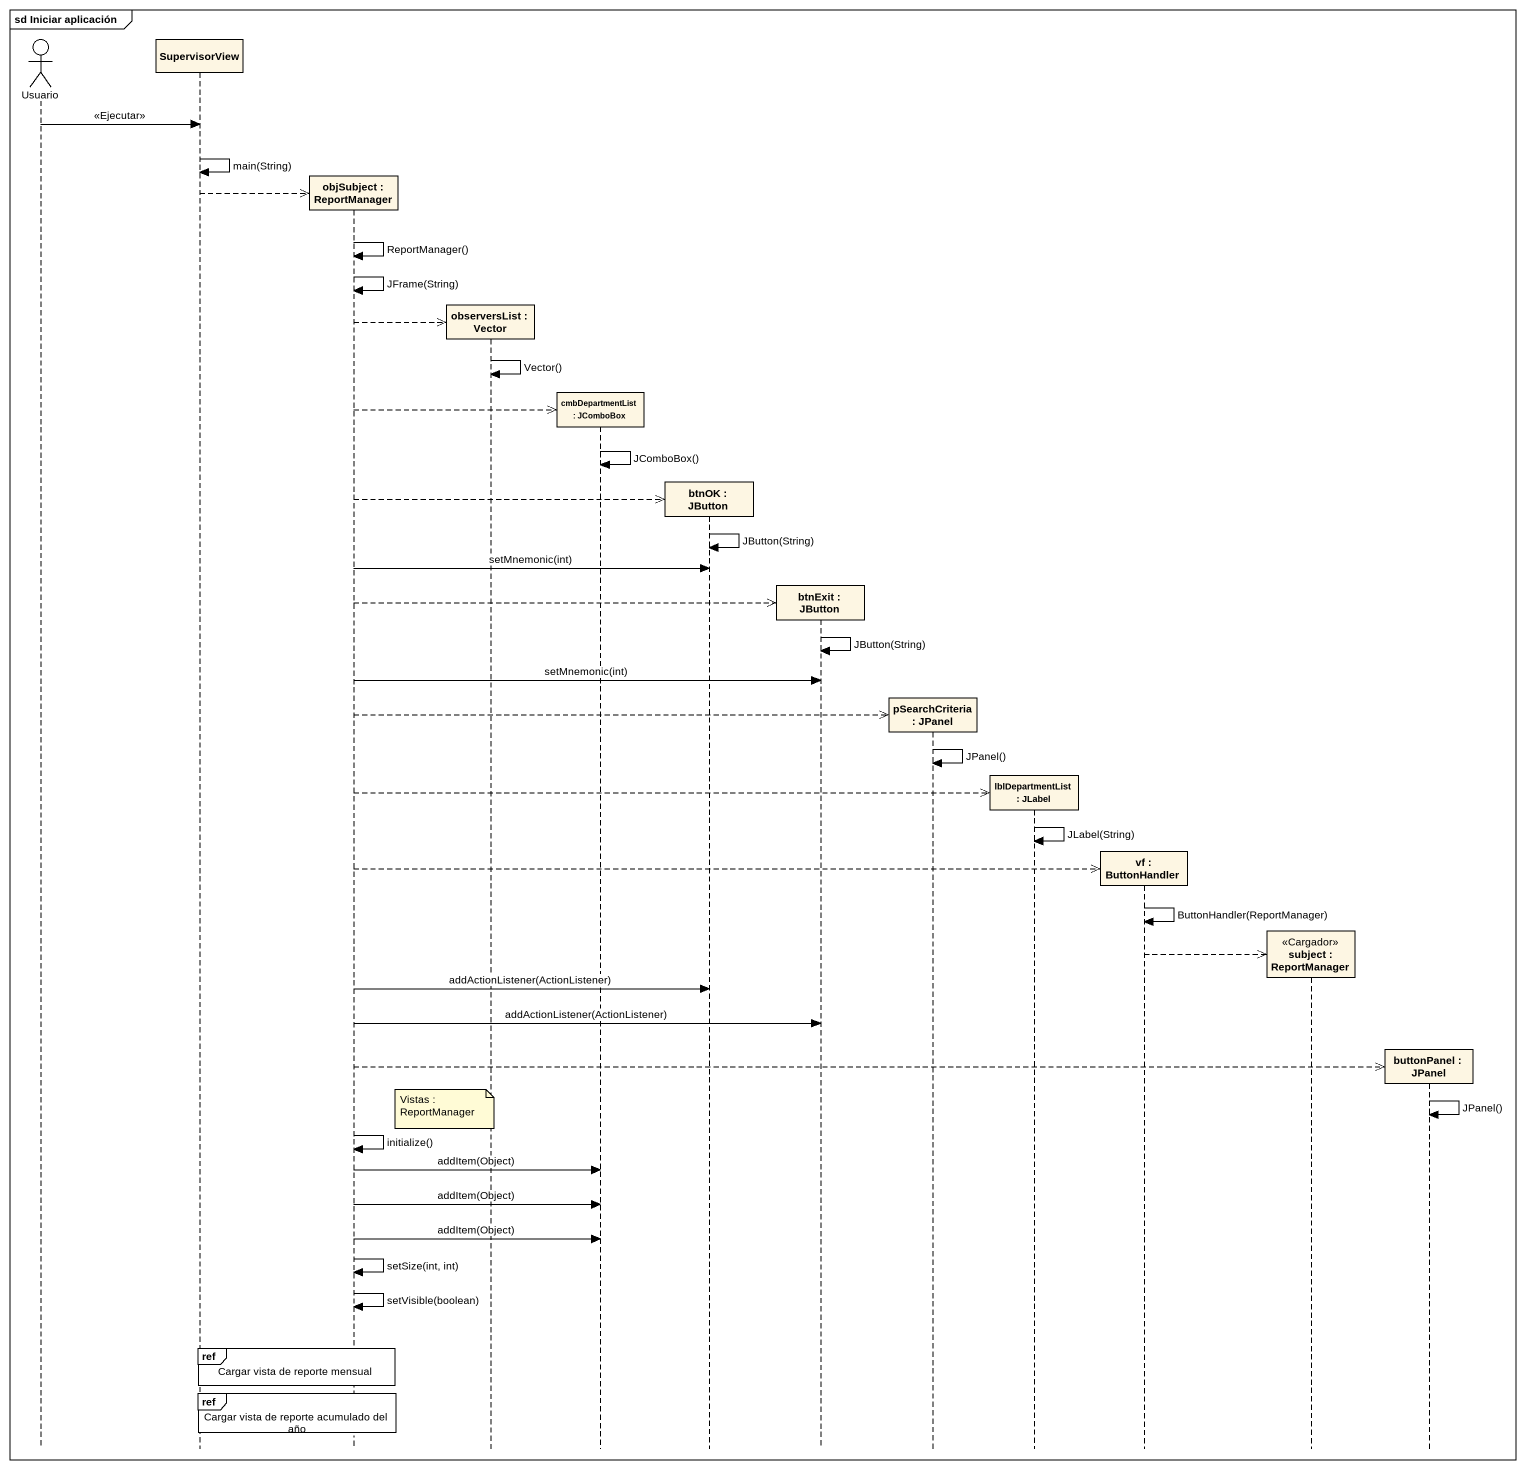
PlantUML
@startuml
mainframe sd Iniciar aplicación
hide footbox
actor Usuario
participant SupervisorView
participant "objSubject : ReportManager" as objSubject
participant "observersList : Vector" as observersList
participant "cmbDepartmentList : JComboBox" as cmbDepartmentList
participant "btnOK : JButton" as btnOK
participant "btnExit : JButton" as btnExit
participant "pSearchCriteria : JPanel" as pSearchCriteria
participant "lblDepartmentList : JLabel" as lblDepartmentList
participant "vf : ButtonHandler" as vf
participant "subject : ReportManager" as subject <<Cargador>>
participant "buttonPanel : JPanel" as buttonPanel

Usuario -> SupervisorView : <<Ejecutar>>
SupervisorView -> SupervisorView : main(String)
SupervisorView -->> objSubject **
objSubject -> objSubject : ReportManager()
objSubject -> objSubject : JFrame(String)
objSubject -->> observersList **
observersList -> observersList : Vector()
objSubject -->> cmbDepartmentList **
cmbDepartmentList -> cmbDepartmentList : JComboBox()
objSubject -->> btnOK **
btnOK -> btnOK : JButton(String)
objSubject -> btnOK : setMnemonic(int)
objSubject -->> btnExit **
btnExit -> btnExit : JButton(String)
objSubject -> btnExit : setMnemonic(int)
objSubject -->> pSearchCriteria **
pSearchCriteria -> pSearchCriteria : JPanel()
objSubject -->> lblDepartmentList **
lblDepartmentList -> lblDepartmentList : JLabel(String)
objSubject -->> vf **
vf -> vf : ButtonHandler(ReportManager)
vf -->> subject **
objSubject -> btnOK : addActionListener(ActionListener)
objSubject -> btnExit : addActionListener(ActionListener)
objSubject -->> buttonPanel **
buttonPanel -> buttonPanel : JPanel()
note over observersList : Vistas : ReportManager
objSubject -> objSubject : initialize()
objSubject -> cmbDepartmentList : addItem(Object)
objSubject -> cmbDepartmentList : addItem(Object)
objSubject -> cmbDepartmentList : addItem(Object)
objSubject -> objSubject : setSize(int, int)
objSubject -> objSubject : setVisible(boolean)
ref over SupervisorView, objSubject : Cargar vista de reporte mensual
ref over SupervisorView, objSubject : Cargar vista de reporte acumulado del año
@enduml
